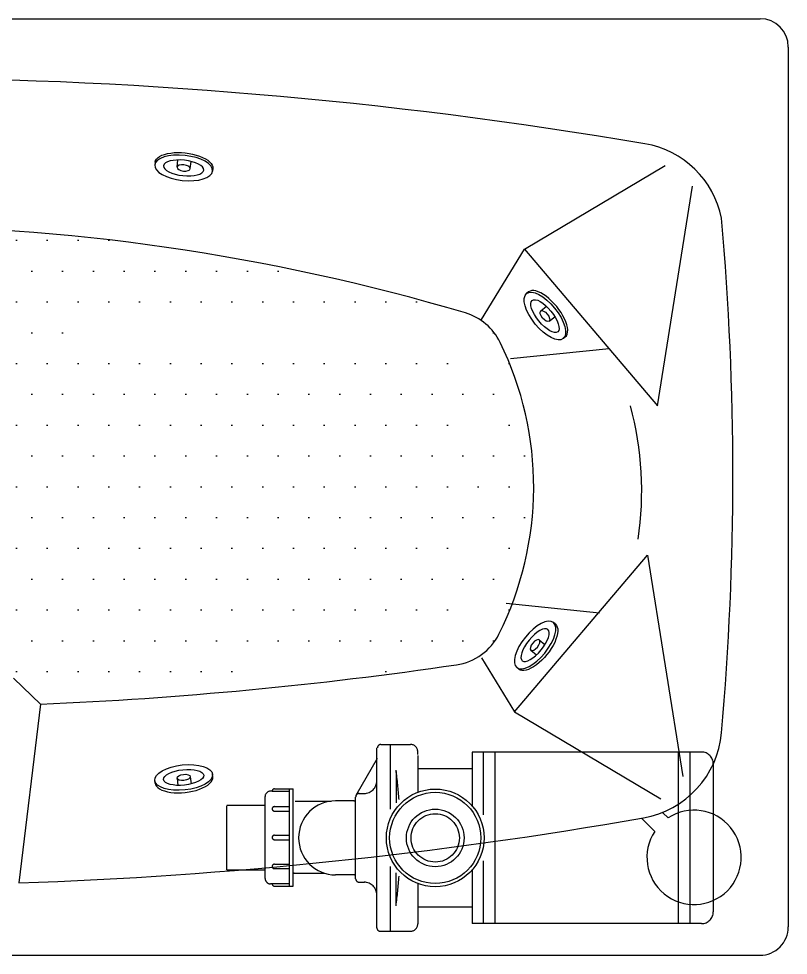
# Model space of a CAD drawing. Header units: millimetres. Extents: x -1273.38 to -1271.88, y 2265.06 to 2265.82.
# Drawn here: x -1272.5 to -1271.875, y 2265.056 to 2265.816 of the extents above; entities that cross this region are included whole.
import ezdxf

# ---------------------------------------------------------------- set-up
doc = ezdxf.new("R2010")
doc.units = ezdxf.units.MM
doc.header["$LTSCALE"] = 10
doc.linetypes.add('HIDDEN', pattern=[0.375, 0.25, -0.125])
doc.layers.add('jacuzzi', color=1, linetype='Continuous')

msp = doc.modelspace()

# ---------------------------------------------------------------- hatches: boundary and pattern name
at = {"layer": 'jacuzzi'}
h = msp.add_hatch(dxfattribs=at)
h.set_pattern_fill('DOTS', color=256, scale=40, style=0)
h.set_pattern_definition([(0, (-1272.57691, 2264.08599), (0.0125, 0.025), [0, -0.025])])
edge = h.paths.add_edge_path()
edge.add_ellipse((-1272.62507, 2263.93157), major_axis=(1.21354, 1.21354), ratio=1, start_angle=28.48765, end_angle=61.62594)
edge.add_ellipse((-1272.15037, 2265.53289), major_axis=(0.03253, 0.03253), ratio=1, start_angle=341.11047, end_angle=388.48765)
edge.add_ellipse((-1272.34852, 2265.43577), major_axis=(-0.18857, 0.18857), ratio=1, start_angle=198.41992, end_angle=251.11047)
edge.add_ellipse((-1272.15117, 2265.33703), major_axis=(0.03253, 0.03253), ratio=1, start_angle=233.34849, end_angle=288.41992)
edge.add_ellipse((-1272.62507, 2268.56639), major_axis=(-2.34049, 2.34049), ratio=1, start_angle=137.47096, end_angle=143.34849)
edge.add_line((-1272.48208, 2265.25924), (-1272.50425, 2265.28074))
edge.add_line((-1272.55618, 2265.27717), (-1272.50425, 2265.28074))
edge.add_ellipse((-1272.55681, 2265.30716), major_axis=(-0.02121, 0.02121), ratio=1, start_angle=45, end_angle=135.79727)
edge.add_ellipse((-1272.62507, 2265.31877), major_axis=(0.02706, 0.02706), ratio=1, start_angle=315, end_angle=495)
edge.add_ellipse((-1272.69334, 2265.30716), major_axis=(0.02121, 0.02121), ratio=1, start_angle=224.20273, end_angle=315)
edge.add_line((-1272.58681, 2265.31877), (-1272.58681, 2265.30716))
edge.add_line((-1272.66334, 2265.31877), (-1272.66334, 2265.30716))
edge.add_line((-1272.69397, 2265.27717), (-1272.7459, 2265.28074))
edge.add_line((-1272.76807, 2265.25924), (-1272.7459, 2265.28074))
edge.add_ellipse((-1272.62507, 2268.56639), major_axis=(-2.34049, 2.34049), ratio=1, start_angle=126.85194, end_angle=132.52904)
edge.add_ellipse((-1273.08768, 2265.33539), major_axis=(-0.03253, 0.03253), ratio=1, start_angle=77.55924, end_angle=126.85194)
edge.add_ellipse((-1272.90169, 2265.45415), major_axis=(0.18857, 0.18857), ratio=1, start_angle=136.37134, end_angle=167.55924)
edge.add_ellipse((-1272.90169, 2265.44139), major_axis=(-0.18857, 0.18857), ratio=1, start_angle=20.75947, end_angle=43.62866)
edge.add_ellipse((-1273.10298, 2265.53202), major_axis=(-0.03247, 0.03247), ratio=1, start_angle=-28.37406, end_angle=20.75947)

# ---------------------------------------------------------------- linework, layer by layer
at = {"layer": 'jacuzzi', "color": 3}
for p, q in [((-1271.87507, 2265.79281), (-1271.87507, 2265.07873)), ((-1273.35211, 2265.05577), (-1271.89803, 2265.05577))]:
    msp.add_line(p, q, dxfattribs=at)
at = {"layer": 'jacuzzi'}
for p, q in [((-1272.38932, 2265.69929), (-1272.38954, 2265.69719)), ((-1272.37152, 2265.69526), (-1272.37088, 2265.70115)), ((-1272.3607, 2265.6941), (-1272.36007, 2265.69999)), ((-1272.34245, 2265.69427), (-1272.34267, 2265.69216)), ((-1272.08936, 2265.62864), (-1271.97507, 2265.69662)), ((-1271.98139, 2265.50157), (-1271.95296, 2265.68001)), ((-1272.12425, 2265.57181), (-1272.08936, 2265.62864)), ((-1272.08936, 2265.62864), (-1271.98139, 2265.50157)), ((-1272.08594, 2265.59408), (-1272.08759, 2265.59274)), ((-1272.07614, 2265.57868), (-1272.07154, 2265.58242)), ((-1272.06927, 2265.57024), (-1272.06467, 2265.57398)), ((-1272.05618, 2265.55752), (-1272.05782, 2265.55618)), ((-1272.10066, 2265.53994), (-1272.02048, 2265.54828)), ((-1272.09737, 2265.2533), (-1271.9894, 2265.38036)), ((-1271.9894, 2265.38036), (-1271.9608, 2265.20088)), ((-1272.10413, 2265.34153), (-1272.02849, 2265.33366)), ((-1272.06419, 2265.32442), (-1272.06583, 2265.32575)), ((-1272.07728, 2265.3117), (-1272.07268, 2265.30795)), ((-1272.08415, 2265.30326), (-1272.07955, 2265.29952)), ((-1272.12425, 2265.29708), (-1272.09737, 2265.2533)), ((-1272.09395, 2265.28786), (-1272.0956, 2265.2892)), ((-1272.48208, 2265.25924), (-1272.50425, 2265.28074)), ((-1272.48237, 2265.25952), (-1272.50007, 2265.11443)), ((-1272.09737, 2265.2533), (-1271.97859, 2265.18264)), ((-1272.38932, 2265.19548), (-1272.38954, 2265.19759)), ((-1272.37152, 2265.19952), (-1272.37088, 2265.19363)), ((-1272.3607, 2265.20068), (-1272.36007, 2265.19479)), ((-1272.34245, 2265.20051), (-1272.34267, 2265.20261)), ((-1271.98353, 2265.15634), (-1271.9942, 2265.16702)), ((-1271.9727, 2265.16717), (-1271.97698, 2265.17144))]:
    msp.add_line(p, q, dxfattribs=at)
at = {"layer": 'jacuzzi', "linetype": 'HIDDEN'}
for p, q in [((-1272.20588, 2265.22691), (-1272.18182, 2265.22691)), ((-1272.19813, 2265.17429), (-1272.19813, 2265.22691)), ((-1272.20921, 2265.07807), (-1272.20921, 2265.22404)), ((-1272.17596, 2265.21874), (-1272.17596, 2265.2209)), ((-1272.17596, 2265.21874), (-1272.17596, 2265.2209)), ((-1272.17596, 2265.21801), (-1272.17596, 2265.18807)), ((-1271.94554, 2265.2207), (-1272.13187, 2265.2207)), ((-1272.13187, 2265.2207), (-1272.13187, 2265.18295)), ((-1272.13187, 2265.2207), (-1272.13187, 2265.17704)), ((-1272.13187, 2265.21867), (-1272.13187, 2265.18295)), ((-1272.13187, 2265.21867), (-1272.13187, 2265.18295)), ((-1272.12284, 2265.2207), (-1272.12284, 2265.16964)), ((-1272.1133, 2265.2207), (-1272.1133, 2265.08145)), ((-1271.96461, 2265.2207), (-1271.96461, 2265.08145)), ((-1271.95507, 2265.2207), (-1271.95507, 2265.08145)), ((-1272.22605, 2265.18561), (-1272.20874, 2265.21559)), ((-1271.936, 2265.21117), (-1271.936, 2265.09099)), ((-1272.19365, 2265.20499), (-1272.19365, 2265.1794)), ((-1272.13187, 2265.20695), (-1272.17596, 2265.20695)), ((-1272.29427, 2265.189), (-1272.29549, 2265.189)), ((-1272.29427, 2265.18896), (-1272.29549, 2265.18896)), ((-1272.29427, 2265.189), (-1272.28009, 2265.189)), ((-1272.29247, 2265.1908), (-1272.27711, 2265.1908)), ((-1272.28009, 2265.1119), (-1272.28009, 2265.1908)), ((-1272.27711, 2265.1119), (-1272.27711, 2265.1908)), ((-1272.29999, 2265.1182), (-1272.29999, 2265.1845)), ((-1272.29999, 2265.11815), (-1272.29999, 2265.18445)), ((-1272.27555, 2265.18087), (-1272.24641, 2265.18087)), ((-1272.22788, 2265.18111), (-1272.24267, 2265.18111)), ((-1272.22643, 2265.11793), (-1272.22643, 2265.18418)), ((-1272.22357, 2265.18704), (-1272.21963, 2265.18704)), ((-1272.33101, 2265.17757), (-1272.29999, 2265.17757)), ((-1272.33101, 2265.12518), (-1272.33101, 2265.17707)), ((-1272.33101, 2265.17334), (-1272.33101, 2265.17703)), ((-1272.33101, 2265.16966), (-1272.33101, 2265.17334)), ((-1272.33101, 2265.12513), (-1272.33101, 2265.17334)), ((-1272.29247, 2265.17638), (-1272.28009, 2265.17638)), ((-1272.29247, 2265.17278), (-1272.28009, 2265.17278)), ((-1272.29247, 2265.15315), (-1272.28009, 2265.15315)), ((-1272.29247, 2265.14955), (-1272.28009, 2265.14955)), ((-1272.29247, 2265.12965), (-1272.28009, 2265.12965)), ((-1272.19813, 2265.07521), (-1272.19813, 2265.12768)), ((-1272.12284, 2265.13233), (-1272.12284, 2265.08145)), ((-1272.33101, 2265.12518), (-1272.29999, 2265.12518)), ((-1272.33101, 2265.12513), (-1272.29999, 2265.12513)), ((-1272.29247, 2265.12605), (-1272.28009, 2265.12605)), ((-1272.2764, 2265.12237), (-1272.27589, 2265.12237)), ((-1272.27555, 2265.12246), (-1272.2519, 2265.12246)), ((-1272.22788, 2265.12101), (-1272.24267, 2265.12101)), ((-1272.19365, 2265.09699), (-1272.19365, 2265.12258)), ((-1272.13187, 2265.12494), (-1272.13187, 2265.08145)), ((-1272.28009, 2265.1137), (-1272.29549, 2265.1137)), ((-1272.29247, 2265.1119), (-1272.27711, 2265.1119)), ((-1272.22357, 2265.11507), (-1272.21916, 2265.11507)), ((-1272.17596, 2265.11391), (-1272.17596, 2265.09003)), ((-1272.17596, 2265.09499), (-1272.17596, 2265.09003)), ((-1272.17596, 2265.09499), (-1272.13187, 2265.09499)), ((-1272.17596, 2265.09003), (-1272.17596, 2265.08337)), ((-1272.17596, 2265.09003), (-1272.17596, 2265.08337)), ((-1272.13187, 2265.09499), (-1272.13187, 2265.08145)), ((-1272.17596, 2265.08337), (-1272.17596, 2265.08121)), ((-1272.17596, 2265.08337), (-1272.17596, 2265.08121)), ((-1271.94554, 2265.08145), (-1272.13187, 2265.08145)), ((-1272.20588, 2265.07521), (-1272.19735, 2265.07521)), ((-1272.19873, 2265.07521), (-1272.18197, 2265.07521)), ((-1272.19873, 2265.07521), (-1272.18197, 2265.07521))]:
    msp.add_line(p, q, dxfattribs=at)
at = {"layer": 'jacuzzi', "color": 3}
msp.add_lwpolyline([(-1273.35211, 2265.81577), (-1271.89803, 2265.81577)], dxfattribs=at)
for centre, start_param, end_param in [((-1271.89803, 2265.79281), 3.926991, 5.497787), ((-1271.89803, 2265.07873), 2.356194, 3.926991)]:
    msp.add_ellipse(centre, major_axis=(-0.01623, 0.01623), ratio=1, start_param=start_param, end_param=end_param, dxfattribs=at)
at = {"layer": 'jacuzzi'}
for centre, major_axis, ratio, start_param, end_param in [((-1272.62507, 2261.98945), (-2.67168, 2.67168), 1, -0.953893, -0.616904), ((-1272.00429, 2265.63882), (0.05412, 0.05412), 1, 5.696212, 6.900089), ((-1272.62507, 2263.93157), (1.21354, 1.21354), 1, 0.497203, 1.075576), ((-1274.29645, 2265.44513), (1.68035, 1.68035), 1, 5.409822, 5.585752), ((-1272.07106, 2265.5758), (0.01488, -0.01828), 0.431953, 6.283185, 9.424778), ((-1272.15037, 2265.53289), (0.03253, 0.03253), 1, 5.953501, 6.780389), ((-1272.07271, 2265.57446), (-0.00343, 0.00422), 0.461888, -3.141592653589793, 3.141592653589793), ((-1272.34852, 2265.43577), (-0.18857, 0.18857), 1, 3.463081, 4.382705), ((-1272.26079, 2265.43272), (-0.18857, 0.18857), 1, 3.778787, 4.188169), ((-1272.15117, 2265.33703), (0.03253, 0.03253), 1, 4.072699, 5.033877), ((-1272.62507, 2268.56639), (-2.34049, 2.34049), 1, 2.399321, 2.501903), ((-1272.00596, 2265.24313), (-0.05445, 0.05445), 1, 2.529649, 3.839025), ((-1272.36611, 2265.2001), (0.00541, 0.00058), 0.461888, -3.141592653589793, 3.141592653589793), ((-1272.36588, 2265.198), (-0.02344, -0.00251), 0.431953, 6.283185, 9.424778), ((-1271.9516, 2265.13524), (0.02706, 0.02706), 1, 1.772154, 7.652624), ((-1272.62507, 2268.77656), (2.59102, 2.59102), 1, 3.961111, 4.100446)]:
    msp.add_ellipse(centre, major_axis=major_axis, ratio=ratio, start_param=start_param, end_param=end_param, dxfattribs=at)
at = {"layer": 'jacuzzi', "extrusion": (0, 0, -1)}
for centre, major_axis, ratio in [((-1272.36611, 2265.69468), (-0.02344, 0.00251), 0.431953), ((-1272.36611, 2265.69468), (-0.01636, 0.00175), 0.381644), ((-1272.08071, 2265.30748), (0.01488, 0.01828), 0.431953), ((-1272.08071, 2265.30748), (0.01039, 0.01276), 0.381644)]:
    msp.add_ellipse(centre, major_axis=major_axis, ratio=ratio, dxfattribs=at)
for centre, major_axis, ratio, start_param, end_param in [((-1272.36588, 2265.69678), (-0.02344, 0.00251), 0.431953, 0, 3.141593), ((-1272.36611, 2265.69468), (-0.00541, 0.00058), 0.461888, -1.570796, 4.712389), ((-1272.07907, 2265.30614), (0.01488, 0.01828), 0.431953, 0, 3.141593), ((-1272.08071, 2265.30748), (0.00343, 0.00422), 0.461888, 4.712389, 10.995574)]:
    msp.add_ellipse(centre, major_axis=major_axis, ratio=ratio, start_param=start_param, end_param=end_param, dxfattribs=at)
at = {"layer": 'jacuzzi'}
for centre, major_axis, ratio in [((-1272.07271, 2265.57446), (0.01488, -0.01828), 0.431953), ((-1272.07271, 2265.57446), (0.01039, -0.01276), 0.381644), ((-1272.36611, 2265.2001), (-0.02344, -0.00251), 0.431953), ((-1272.36611, 2265.2001), (-0.01636, -0.00175), 0.381644)]:
    msp.add_ellipse(centre, major_axis=major_axis, ratio=ratio, dxfattribs=at)
at = {"layer": 'jacuzzi', "linetype": 'HIDDEN'}
for centre, major_axis, start_param, end_param in [((-1272.20588, 2265.22404), (-0.00202, 0.00202), -0.785398, 0.785398), ((-1272.18197, 2265.2209), (0.00425, 0.00425), 5.497787, 7.068583), ((-1272.18197, 2265.2209), (0.00425, 0.00425), 5.497787, 7.068583), ((-1271.94554, 2265.21117), (0.00674, 0.00674), 5.497787, 7.068583), ((-1272.60789, 2265.15054), (0.29553, 0.29553), 5.573471, 5.630951), ((-1272.21963, 2265.19746), (0.00737, 0.00737), 3.926991, 5.497787), ((-1272.29549, 2265.1845), (-0.00318, 0.00318), -0.785398, 0.785398), ((-1272.29247, 2265.189), (0.00127, 0.00127), 0.785398, 2.356194), ((-1272.16181, 2265.15099), (-0.02806, 0.02806), 0.785398, 7.068583), ((-1272.16181, 2265.15099), (-0.02617, 0.02617), 0.785398, 7.068583), ((-1272.24267, 2265.15106), (-0.02125, 0.02125), -0.785398, 2.356194), ((-1272.22788, 2265.18256), (0.00103, 0.00103), 3.926991, 5.497787), ((-1272.22357, 2265.18418), (-0.00202, 0.00202), -0.785398, 0.785398), ((-1272.29247, 2265.17458), (0.00127, 0.00127), 0.785398, 3.926991), ((-1272.16181, 2265.15099), (0.01655, 0.01655), 2.356194490188689, 8.639379797368274), ((-1272.16181, 2265.15099), (-0.01388, 0.01388), 0.785398, 7.068583), ((-1272.29247, 2265.15135), (0.00127, 0.00127), 0.785398, 3.926991), ((-1272.29247, 2265.12785), (0.00127, 0.00127), 0.785398, 3.926991), ((-1272.2764, 2265.12163), (-0.000525, 0.000525), -0.785398, 0.526073), ((-1272.22788, 2265.11955), (-0.00103, 0.00103), 3.926991, 5.497787), ((-1272.60789, 2265.15144), (-0.29553, 0.29553), 3.793827, 3.851307), ((-1272.29549, 2265.1182), (0.00318, 0.00318), 2.356194, 3.926991), ((-1272.29247, 2265.1137), (-0.00127, 0.00127), 0.785398, 2.356194), ((-1272.22357, 2265.11793), (0.00202, 0.00202), 2.356194, 3.926991), ((-1272.21963, 2265.10465), (0.00737, 0.00737), 5.497787, 7.068583), ((-1271.94554, 2265.09099), (0.00674, 0.00674), 3.926991, 5.497787), ((-1272.18197, 2265.08121), (0.00425, 0.00425), 3.926991, 5.497787), ((-1272.18197, 2265.08121), (0.00425, 0.00425), 3.926991, 5.497787), ((-1272.20635, 2265.07807), (0.00202, 0.00202), 2.356194, 3.926991)]:
    msp.add_ellipse(centre, major_axis=major_axis, ratio=1, start_param=start_param, end_param=end_param, dxfattribs=at)

doc.saveas('drawing.dxf')
